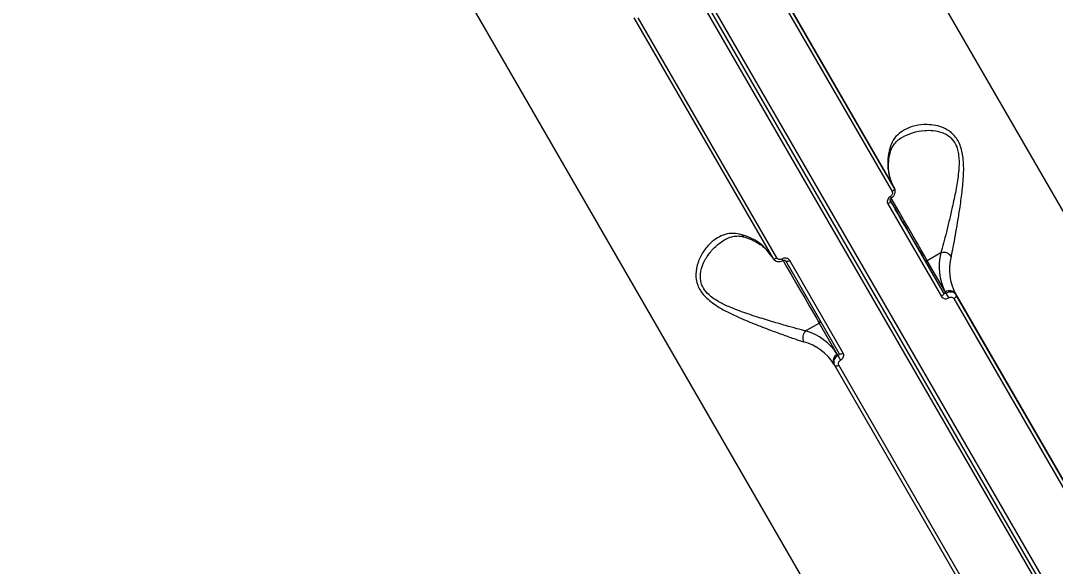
# Model space of a CAD drawing. Header units: millimetres. Extents: x -10881 to 8954, y -8695 to 5624.
# Drawn here: x 2408.6 to 2673.8, y -2887.8 to -2747.9 of the extents above; entities that cross this region are included whole.
import ezdxf

# ---------------------------------------------------------------- set-up
doc = ezdxf.new("R2010")
doc.units = ezdxf.units.MM
for name, color, linetype in [('DIKOM_ОБЪЕКТ', 7, 'Continuous'), ('DIKOM_РАЗМЕР_ЗОНА', 7, 'Continuous'), ('DIKOM_РАЗМЕР_ОБЪЕКТА', 7, 'Continuous')]:
    doc.layers.add(name, color=color, linetype=linetype)
doc.styles.add('style1', font='arial.ttf', dxfattribs={"width": 0.8})
doc.dimstyles.new('1-50', dxfattribs={"dimtxt": 300, "dimasz": 200, "dimexe": 100, "dimexo": 0, "dimgap": 100, "dimtad": 1, "dimtxsty": 'style1', "dimcen": 200, "dimclrd": 7, "dimclre": 7, "dimclrt": 7, "dimadec": 1, "dimazin": 2, "dimtfac": 1, "dimtmove": 0, "dimatfit": 2, "dimfxl": 0, "dimlwd": 25, "dimlwe": 18, "dimarcsym": 0})

# ---------------------------------------------------------------- blocks, each defined once
blk = doc.blocks.new('*D10')
at = {"layer": 'Defpoints', "color": 0, "transparency": 16777216}
for p in [(-7152.73, 2730.8), (7385.22, 911.28), (7385.22, -7693.77)]:
    blk.add_point(p, dxfattribs=at)
at = {"layer": 'DIKOM_РАЗМЕР_ОБЪЕКТА', "color": 7, "lineweight": 18, "transparency": 16777216}
for p, q in [((-7152.73, 2730.8), (-7152.73, -7793.77)), ((7385.22, 911.28), (7385.22, -7793.77))]:
    blk.add_line(p, q, dxfattribs=at)
at = {"layer": 'DIKOM_РАЗМЕР_ОБЪЕКТА', "color": 7, "lineweight": 25, "transparency": 16777216}
blk.add_line((-6952.73, -7693.77), (7185.22, -7693.77), dxfattribs=at)
at = {"layer": 'DIKOM_РАЗМЕР_ОБЪЕКТА', "color": 7, "transparency": 16777216}
for points in [[(-6952.73, -7660.43), (-6952.73, -7727.1), (-7152.73, -7693.77)], [(7185.22, -7660.43), (7185.22, -7727.1), (7385.22, -7693.77)]]:
    blk.add_solid(points, dxfattribs=at)
at = {"layer": 'DIKOM_РАЗМЕР_ОБЪЕКТА', "color": 7, "transparency": 16777216, "insert": (116.24, -7440.59), "char_height": 300, "attachment_point": 5, "style": 'style1'}
blk.add_mtext('14500', dxfattribs=at)
blk = doc.blocks.new('*D12')
at = {"layer": 'Defpoints', "color": 0, "transparency": 16777216}
for p in [(-9113.32, 3014.05), (8954.2, 2756.48), (8954.2, -8594.51)]:
    blk.add_point(p, dxfattribs=at)
at = {"layer": 'DIKOM_РАЗМЕР_ЗОНА', "color": 7, "lineweight": 18, "transparency": 16777216}
for p, q in [((-9113.32, 3014.05), (-9113.32, -8694.51)), ((8954.2, 2756.48), (8954.2, -8694.51))]:
    blk.add_line(p, q, dxfattribs=at)
at = {"layer": 'DIKOM_РАЗМЕР_ЗОНА', "color": 7, "lineweight": 25, "transparency": 16777216}
blk.add_line((-8913.32, -8594.51), (8754.2, -8594.51), dxfattribs=at)
at = {"layer": 'DIKOM_РАЗМЕР_ЗОНА', "color": 7, "transparency": 16777216}
for points in [[(-8913.32, -8561.18), (-8913.32, -8627.85), (-9113.32, -8594.51)], [(8754.2, -8561.18), (8754.2, -8627.85), (8954.2, -8594.51)]]:
    blk.add_solid(points, dxfattribs=at)
at = {"layer": 'DIKOM_РАЗМЕР_ЗОНА', "color": 7, "transparency": 16777216, "insert": (-79.56, -8341.34), "char_height": 300, "attachment_point": 5, "style": 'style1'}
blk.add_mtext('18000', dxfattribs=at)

msp = doc.modelspace()

# ---------------------------------------------------------------- linework, layer by layer
at = {"layer": 'DIKOM_ОБЪЕКТ', "color": 7, "linetype": 'Continuous', "lineweight": 15}
for p, q in [((2494.937, -2590.467), (2702.387, -2949.746)), ((2702.998, -2948.798), (2495.548, -2589.52)), ((2704.123, -2948.743), (2496.673, -2589.465)), ((2709.29, -2854.691), (2559.274, -2594.883)), ((2468.337, -2647.385), (2618.353, -2907.194)), ((2596.815, -2728.906), (2632.39, -2790.517)), ((2632.56, -2790.812), (2596.985, -2729.2)), ((2596.412, -2730.125), (2631.987, -2791.737)), ((2565.808, -2747.2), (2601.383, -2808.812)), ((2602.472, -2808.778), (2566.896, -2747.166)), ((2632.39, -2790.517), (2632.56, -2790.812)), ((2630.912, -2794.888), (2644.628, -2818.642)), ((2645.207, -2817.713), (2631.491, -2793.959)), ((2644.535, -2807.446), (2641.027, -2809.471)), ((2604.644, -2809.459), (2618.36, -2833.213)), ((2619.453, -2833.176), (2605.738, -2809.423)), ((2640.38, -2809.35), (2645.207, -2817.713)), ((2645.66, -2817.498), (2641.027, -2809.471)), ((2645.84, -2817.81), (2645.66, -2817.498)), ((2647.845, -2819.203), (2683.421, -2880.814)), ((2648.249, -2817.983), (2683.824, -2879.595)), ((2648.419, -2818.277), (2648.249, -2817.983)), ((2683.994, -2879.889), (2648.419, -2818.277)), ((2609.806, -2827.496), (2613.314, -2825.471)), ((2613.314, -2825.471), (2617.947, -2833.498)), ((2617.947, -2833.498), (2618.127, -2833.81)), ((2617.072, -2835.983), (2617.242, -2836.277)), ((2617.242, -2836.277), (2652.817, -2897.889)), ((2653.905, -2897.855), (2618.33, -2836.243))]:
    msp.add_line(p, q, dxfattribs=at)
at = {"layer": 'DIKOM_ОБЪЕКТ', "color": 7, "linetype": 'Continuous', "lineweight": 15, "flags": 128}
for points in [[(2632.56, -2790.812), (2632.593, -2790.906), (2632.594, -2791.014), (2632.561, -2791.134), (2632.497, -2791.26), (2632.404, -2791.388), (2632.285, -2791.513), (2632.144, -2791.631), (2631.987, -2791.737)], [(2631.491, -2793.959), (2631.524, -2794.054), (2631.524, -2794.163), (2631.491, -2794.283), (2631.427, -2794.41), (2631.333, -2794.538), (2631.212, -2794.664), (2631.07, -2794.782), (2630.912, -2794.888)], [(2631.465, -2793.91), (2631.504, -2793.979), (2631.867, -2794.606), (2632.363, -2795.466), (2632.953, -2796.488), (2633.59, -2797.59), (2634.221, -2798.683), (2634.795, -2799.678), (2635.266, -2800.494), (2635.596, -2801.065), (2635.757, -2801.346), (2635.738, -2801.312), (2635.539, -2800.968), (2635.177, -2800.34), (2634.68, -2799.48)], [(2634.68, -2799.48), (2634.09, -2798.458), (2633.454, -2797.356), (2632.823, -2796.263), (2632.248, -2795.268), (2631.777, -2794.452), (2631.469, -2793.918)], [(2631.484, -2793.941), (2632.192, -2795.169), (2633.383, -2797.231), (2634.577, -2799.298), (2635.747, -2801.325), (2636.867, -2803.266), (2637.913, -2805.077), (2638.861, -2806.719), (2639.689, -2808.154), (2640.38, -2809.35)], [(2641.027, -2809.471), (2640.315, -2808.237), (2639.46, -2806.758), (2638.483, -2805.065), (2637.405, -2803.197), (2636.249, -2801.196), (2635.043, -2799.105), (2633.812, -2796.973), (2632.584, -2794.847), (2631.748, -2793.399)], [(2601.383, -2808.812), (2601.448, -2808.887), (2601.542, -2808.942), (2601.662, -2808.974), (2601.803, -2808.981), (2601.961, -2808.964), (2602.129, -2808.924), (2602.301, -2808.861), (2602.472, -2808.778)], [(2604.04, -2809.407), (2604.871, -2810.847), (2606.099, -2812.973), (2607.33, -2815.105), (2608.537, -2817.196), (2609.692, -2819.197), (2610.77, -2821.065), (2611.748, -2822.758), (2612.602, -2824.237), (2613.314, -2825.471)], [(2604.644, -2809.459), (2604.709, -2809.535), (2604.804, -2809.59), (2604.924, -2809.622), (2605.066, -2809.629), (2605.225, -2809.612), (2605.393, -2809.57), (2605.567, -2809.506), (2605.738, -2809.423)], [(2645.207, -2817.713), (2645.24, -2817.808), (2645.24, -2817.917), (2645.207, -2818.037), (2645.142, -2818.164), (2645.048, -2818.292), (2644.928, -2818.418), (2644.786, -2818.536), (2644.628, -2818.642)], [(2648.419, -2818.277), (2648.452, -2818.371), (2648.453, -2818.48), (2648.42, -2818.599), (2648.356, -2818.726), (2648.263, -2818.853), (2648.143, -2818.979), (2648.003, -2819.096), (2647.845, -2819.203)], [(2618.36, -2833.213), (2618.425, -2833.289), (2618.519, -2833.344), (2618.64, -2833.376), (2618.782, -2833.383), (2618.94, -2833.366), (2619.109, -2833.324), (2619.282, -2833.26), (2619.453, -2833.176)], [(2617.242, -2836.277), (2617.307, -2836.353), (2617.401, -2836.408), (2617.521, -2836.439), (2617.662, -2836.447), (2617.819, -2836.43), (2617.987, -2836.389), (2618.16, -2836.326), (2618.33, -2836.243)]]:
    msp.add_lwpolyline(points, dxfattribs=at)
at = {"layer": 'DIKOM_ОБЪЕКТ', "color": 7, "linetype": 'Continuous', "lineweight": 15}
for centre, radius, start, end in [((2643.986, -2784.372), 13.123, 164.85518, 207.92059), ((2630.199, -2781.631), 1.314, 348.28572, 31.54968), ((2629.473, -2794.374), 2.497, 22.2679, 33.4231), ((2590.095, -2815.482), 13.12, 32.06427, 75.13688), ((2594.616, -2802.175), 1.314, 208.45684, 251.6991), ((2606.037, -2807.904), 2.526, 206.63446, 217.65974), ((2657.836, -2811.046), 13.78, 164.85518, 207.92059), ((2645.201, -2809.726), 2.375, 33.66228, 106.28517), ((2659.845, -2811.838), 13.123, 164.85518, 207.92059), ((2640.764, -2809.083), 0.468, 214.73946, 304.05838), ((2646.709, -2819.051), 1.874, 34.73946, 124.05838), ((2626.644, -2830.422), 22.969, 29.88152, 33.30537), ((2613.105, -2825.046), 0.473, 296.20231, 20.53403), ((2611.447, -2829.213), 2.375, 133.71222, 206.34166), ((2606.273, -2840.812), 13.776, 32.06427, 75.13688), ((2605.954, -2842.948), 13.12, 32.06427, 75.13688), ((2618.767, -2835.183), 1.874, 115.94043, 205.26593), ((2638.56, -2823.54), 22.868, 206.68503, 210.12397)]:
    msp.add_arc(centre, radius, start, end, dxfattribs=at)
for points, knots in [([(2647.177, -2808.409), (2647.346, -2807.611), (2647.69, -2805.988), (2648.236, -2802.989), (2648.804, -2799.712), (2649.399, -2796.009), (2649.981, -2791.859), (2650.392, -2787.432), (2650.361, -2783.29), (2649.706, -2780.265), (2648.752, -2778.352), (2647.796, -2777.128), (2646.632, -2776.153), (2645.079, -2775.298), (2643.146, -2774.717), (2640.603, -2774.478), (2637.823, -2774.796), (2635.258, -2775.755), (2633.287, -2777.194), (2631.956, -2778.866), (2631.518, -2780.293), (2631.319, -2780.944)], [0, 0, 0, 0, 0.0545824, 0.1110311, 0.1659464, 0.2220128, 0.2890718, 0.3579604, 0.4226727, 0.4774036, 0.5047497, 0.5330995, 0.5623538, 0.592382, 0.6398889, 0.6885844, 0.7592835, 0.8320596, 0.8901594, 0.9498675, 1, 1, 1, 1]), ([(2634.635, -2777.794), (2635.478, -2777.378), (2637.223, -2776.514), (2639.985, -2776.018), (2642.545, -2776.023), (2644.438, -2776.399), (2645.97, -2777.084), (2647.277, -2778.039), (2648.126, -2779.22), (2648.68, -2780.563), (2648.992, -2781.755), (2649.241, -2784.078), (2649.034, -2787.392), (2648.343, -2791.557), (2647.506, -2795.474), (2646.675, -2799.036), (2645.918, -2802.144), (2645.191, -2805.052), (2644.755, -2806.641), (2644.535, -2807.446)], [0, 0, 0, 0, 0.083337, 0.1726872, 0.2299078, 0.2882938, 0.322255, 0.3571279, 0.407045, 0.4203424, 0.4514878, 0.4836705, 0.5605594, 0.642474, 0.7266399, 0.7945434, 0.8636291, 0.930864, 1, 1, 1, 1]), ([(2631.502, -2781.918), (2631.519, -2781.816), (2631.605, -2781.282), (2631.964, -2780.462), (2632.607, -2779.424), (2633.485, -2778.508), (2634.265, -2778.025), (2634.635, -2777.796)], [0, 0, 0, 0, 0.0509383, 0.2669489, 0.5042799, 0.7648462, 1, 1, 1, 1]), ([(2632.391, -2790.518), (2632.262, -2790.28), (2631.864, -2789.546), (2631.393, -2788.203), (2631.086, -2786.435), (2631.064, -2784.535), (2631.251, -2782.998), (2631.442, -2782.103), (2631.485, -2781.903)], [0, 0, 0, 0, 0.1027334, 0.3181905, 0.5309199, 0.7384588, 0.9414897, 1, 1, 1, 1]), ([(2631.557, -2792.998), (2631.465, -2793.061), (2631.234, -2793.219), (2630.949, -2793.571), (2630.768, -2794.02), (2630.738, -2794.487), (2630.854, -2794.754), (2630.912, -2794.888)], [0, 0, 0, 0, 0.1418471, 0.3567284, 0.5713333, 0.7857186, 1, 1, 1, 1]), ([(2631.987, -2791.737), (2632.025, -2791.826), (2632.103, -2792.005), (2632.083, -2792.316), (2631.963, -2792.616), (2631.773, -2792.851), (2631.619, -2792.956), (2631.557, -2792.998)], [0, 0, 0, 0, 0.21424003, 0.428583, 0.64317351, 0.85808196, 1, 1, 1, 1]), ([(2631.776, -2793.413), (2631.958, -2793.288), (2632.358, -2793.013), (2632.72, -2792.369), (2632.829, -2791.67), (2632.751, -2791.13), (2632.583, -2790.889), (2632.54, -2790.827)], [0, 0, 0, 0, 0.21547793, 0.47350763, 0.7028358, 0.92363989, 1, 1, 1, 1]), ([(2631.505, -2793.978), (2631.5, -2793.971), (2631.482, -2793.95), (2631.461, -2793.89), (2631.498, -2793.738), (2631.574, -2793.609), (2631.674, -2793.498), (2631.756, -2793.45), (2631.787, -2793.431)], [0, 0, 0, 0, 0.1489983, 0.4752925, 0.6350192, 0.7709288, 0.912957, 1, 1, 1, 1]), ([(2593.46, -2802.801), (2592.726, -2802.64), (2591.255, -2802.316), (2589.171, -2802.659), (2587.219, -2803.521), (2585.314, -2804.974), (2583.537, -2807.056), (2582.149, -2809.768), (2581.509, -2812.729), (2581.881, -2815.279), (2582.81, -2817.123), (2583.829, -2818.464), (2585.147, -2819.7), (2586.995, -2821.059), (2589.387, -2822.445), (2592.737, -2824.045), (2596.624, -2825.672), (2600.647, -2827.204), (2604.18, -2828.507), (2607.07, -2829.535), (2608.611, -2830.036), (2609.319, -2830.267)], [0, 0, 0, 0, 0.0554761, 0.1110246, 0.1664977, 0.2220062, 0.2900237, 0.3579634, 0.4226761, 0.4774073, 0.5052471, 0.5330944, 0.5627101, 0.5923749, 0.64043, 0.6885816, 0.7603261, 0.8320617, 0.8910003, 0.9498671, 1, 1, 1, 1]), ([(2589.058, -2804.13), (2589.209, -2804.032), (2589.796, -2803.647), (2590.855, -2803.292), (2592.154, -2803.1), (2593.269, -2803.156), (2593.959, -2803.372), (2594.213, -2803.451)], [0, 0, 0, 0, 0.09345964, 0.36464705, 0.62957162, 0.86322298, 1, 1, 1, 1]), ([(2594.208, -2803.424), (2594.549, -2803.538), (2595.546, -2803.87), (2597.023, -2804.55), (2598.553, -2805.511), (2599.841, -2806.635), (2600.691, -2807.658), (2601.094, -2808.321), (2601.213, -2808.517)], [0, 0, 0, 0, 0.1033916, 0.3019146, 0.5017436, 0.7047589, 0.9124738, 1, 1, 1, 1]), ([(2609.806, -2827.496), (2609.094, -2827.31), (2607.549, -2826.907), (2604.673, -2826.087), (2601.182, -2825.066), (2597.195, -2823.851), (2593.374, -2822.578), (2590.063, -2821.275), (2587.734, -2820.145), (2585.927, -2818.983), (2584.444, -2817.724), (2583.559, -2816.479), (2583.055, -2815.223), (2582.829, -2814.18), (2582.839, -2812.305), (2583.584, -2809.924), (2585.202, -2807.37), (2587.082, -2805.38), (2588.462, -2804.494), (2589.048, -2804.118)], [0, 0, 0, 0, 0.0614448, 0.1331706, 0.2068465, 0.2939933, 0.3834338, 0.4407123, 0.4991574, 0.5331529, 0.568061, 0.6180286, 0.6313394, 0.6625164, 0.6947316, 0.7716982, 0.8536957, 0.9379467, 1, 1, 1, 1]), ([(2601.399, -2808.801), (2601.502, -2808.959), (2601.724, -2809.301), (2602.295, -2809.624), (2602.974, -2809.75), (2603.594, -2809.68), (2603.912, -2809.487), (2604.022, -2809.42)], [0, 0, 0, 0, 0.1884982, 0.4094854, 0.636433, 0.8744088, 1, 1, 1, 1]), ([(2603.778, -2809.036), (2603.675, -2809.083), (2603.468, -2809.175), (2603.131, -2809.192), (2602.823, -2809.113), (2602.598, -2808.962), (2602.507, -2808.83), (2602.472, -2808.778)], [0, 0, 0, 0, 0.2151387, 0.4301737, 0.6449794, 0.8594762, 1, 1, 1, 1]), ([(2605.738, -2809.423), (2605.684, -2809.344), (2605.549, -2809.146), (2605.21, -2808.92), (2604.749, -2808.802), (2604.244, -2808.828), (2603.934, -2808.967), (2603.778, -2809.036)], [0, 0, 0, 0, 0.1406201, 0.3550994, 0.5698681, 0.7848826, 1, 1, 1, 1]), ([(2604.039, -2809.449), (2604.047, -2809.444), (2604.101, -2809.408), (2604.22, -2809.371), (2604.375, -2809.35), (2604.508, -2809.368), (2604.6, -2809.409), (2604.634, -2809.439), (2604.64, -2809.456), (2604.641, -2809.461)], [0, 0, 0, 0, 0.02533111, 0.1804944, 0.33352259, 0.49788074, 0.68114038, 0.91282006, 1, 1, 1, 1]), ([(2644.628, -2818.642), (2644.681, -2818.72), (2644.817, -2818.917), (2645.152, -2819.138), (2645.606, -2819.245), (2646.103, -2819.204), (2646.407, -2819.054), (2646.559, -2818.979)], [0, 0, 0, 0, 0.1406201, 0.3550994, 0.5698681, 0.7848826, 1, 1, 1, 1]), ([(2645.84, -2817.81), (2645.791, -2817.837), (2645.692, -2817.891), (2645.529, -2817.909), (2645.38, -2817.877), (2645.269, -2817.805), (2645.225, -2817.739), (2645.207, -2817.713)], [0, 0, 0, 0, 0.2154741, 0.4306477, 0.6453485, 0.8595852, 1, 1, 1, 1]), ([(2648.419, -2818.277), (2648.348, -2818.173), (2648.168, -2817.91), (2647.721, -2817.614), (2647.114, -2817.467), (2646.45, -2817.516), (2646.043, -2817.712), (2645.84, -2817.81)], [0, 0, 0, 0, 0.1407273, 0.3554498, 0.5702908, 0.7851571, 1, 1, 1, 1]), ([(2646.559, -2818.979), (2646.66, -2818.929), (2646.863, -2818.829), (2647.194, -2818.801), (2647.497, -2818.873), (2647.72, -2819.019), (2647.81, -2819.151), (2647.845, -2819.203)], [0, 0, 0, 0, 0.2151387, 0.4301737, 0.6449794, 0.8594762, 1, 1, 1, 1]), ([(2618.127, -2833.81), (2618.003, -2833.89), (2617.689, -2834.091), (2617.302, -2834.546), (2617.054, -2835.131), (2617.011, -2835.744), (2617.165, -2836.1), (2617.242, -2836.277)], [0, 0, 0, 0, 0.1417164, 0.3563996, 0.5709512, 0.7854607, 1, 1, 1, 1]), ([(2618.36, -2833.213), (2618.379, -2833.258), (2618.417, -2833.346), (2618.405, -2833.496), (2618.34, -2833.638), (2618.24, -2833.745), (2618.159, -2833.792), (2618.127, -2833.81)], [0, 0, 0, 0, 0.2139775, 0.4281717, 0.6427849, 0.8579017, 1, 1, 1, 1]), ([(2618.33, -2836.243), (2618.292, -2836.154), (2618.215, -2835.977), (2618.238, -2835.671), (2618.364, -2835.381), (2618.559, -2835.156), (2618.717, -2835.057), (2618.78, -2835.017)], [0, 0, 0, 0, 0.21424003, 0.428583, 0.64317351, 0.85808196, 1, 1, 1, 1]), ([(2618.78, -2835.017), (2618.874, -2834.958), (2619.111, -2834.81), (2619.404, -2834.471), (2619.592, -2834.035), (2619.626, -2833.576), (2619.511, -2833.31), (2619.453, -2833.176)], [0, 0, 0, 0, 0.1418471, 0.3567284, 0.5713333, 0.7857186, 1, 1, 1, 1])]:
    msp.add_open_spline(points, degree=3, knots=knots, dxfattribs=at)

# ---------------------------------------------------------------- dimensions: what is measured, and where the dimension line sits
at = {"layer": 'DIKOM_РАЗМЕР_ЗОНА'}
dim = msp.add_linear_dim(base=(8954.2, -8594.513), p1=(-9113.319, 3014.045), p2=(8954.2, 2756.48), text='18000', dimstyle='1-50', dxfattribs=at)
dim.commit()
dim.dimension.update_dxf_attribs({"geometry": '*D12', "text_midpoint": (-79.559, -8594.513), "dimtype": 160})
at = {"layer": 'DIKOM_РАЗМЕР_ОБЪЕКТА'}
dim = msp.add_linear_dim(base=(7385.217, -7693.766), p1=(-7152.73, 2730.795), p2=(7385.217, 911.281), text='14500', dimstyle='1-50', dxfattribs=at)
dim.commit()
dim.dimension.update_dxf_attribs({"geometry": '*D10', "text_midpoint": (116.244, -7693.766), "dimtype": 160})

doc.saveas('drawing.dxf')
